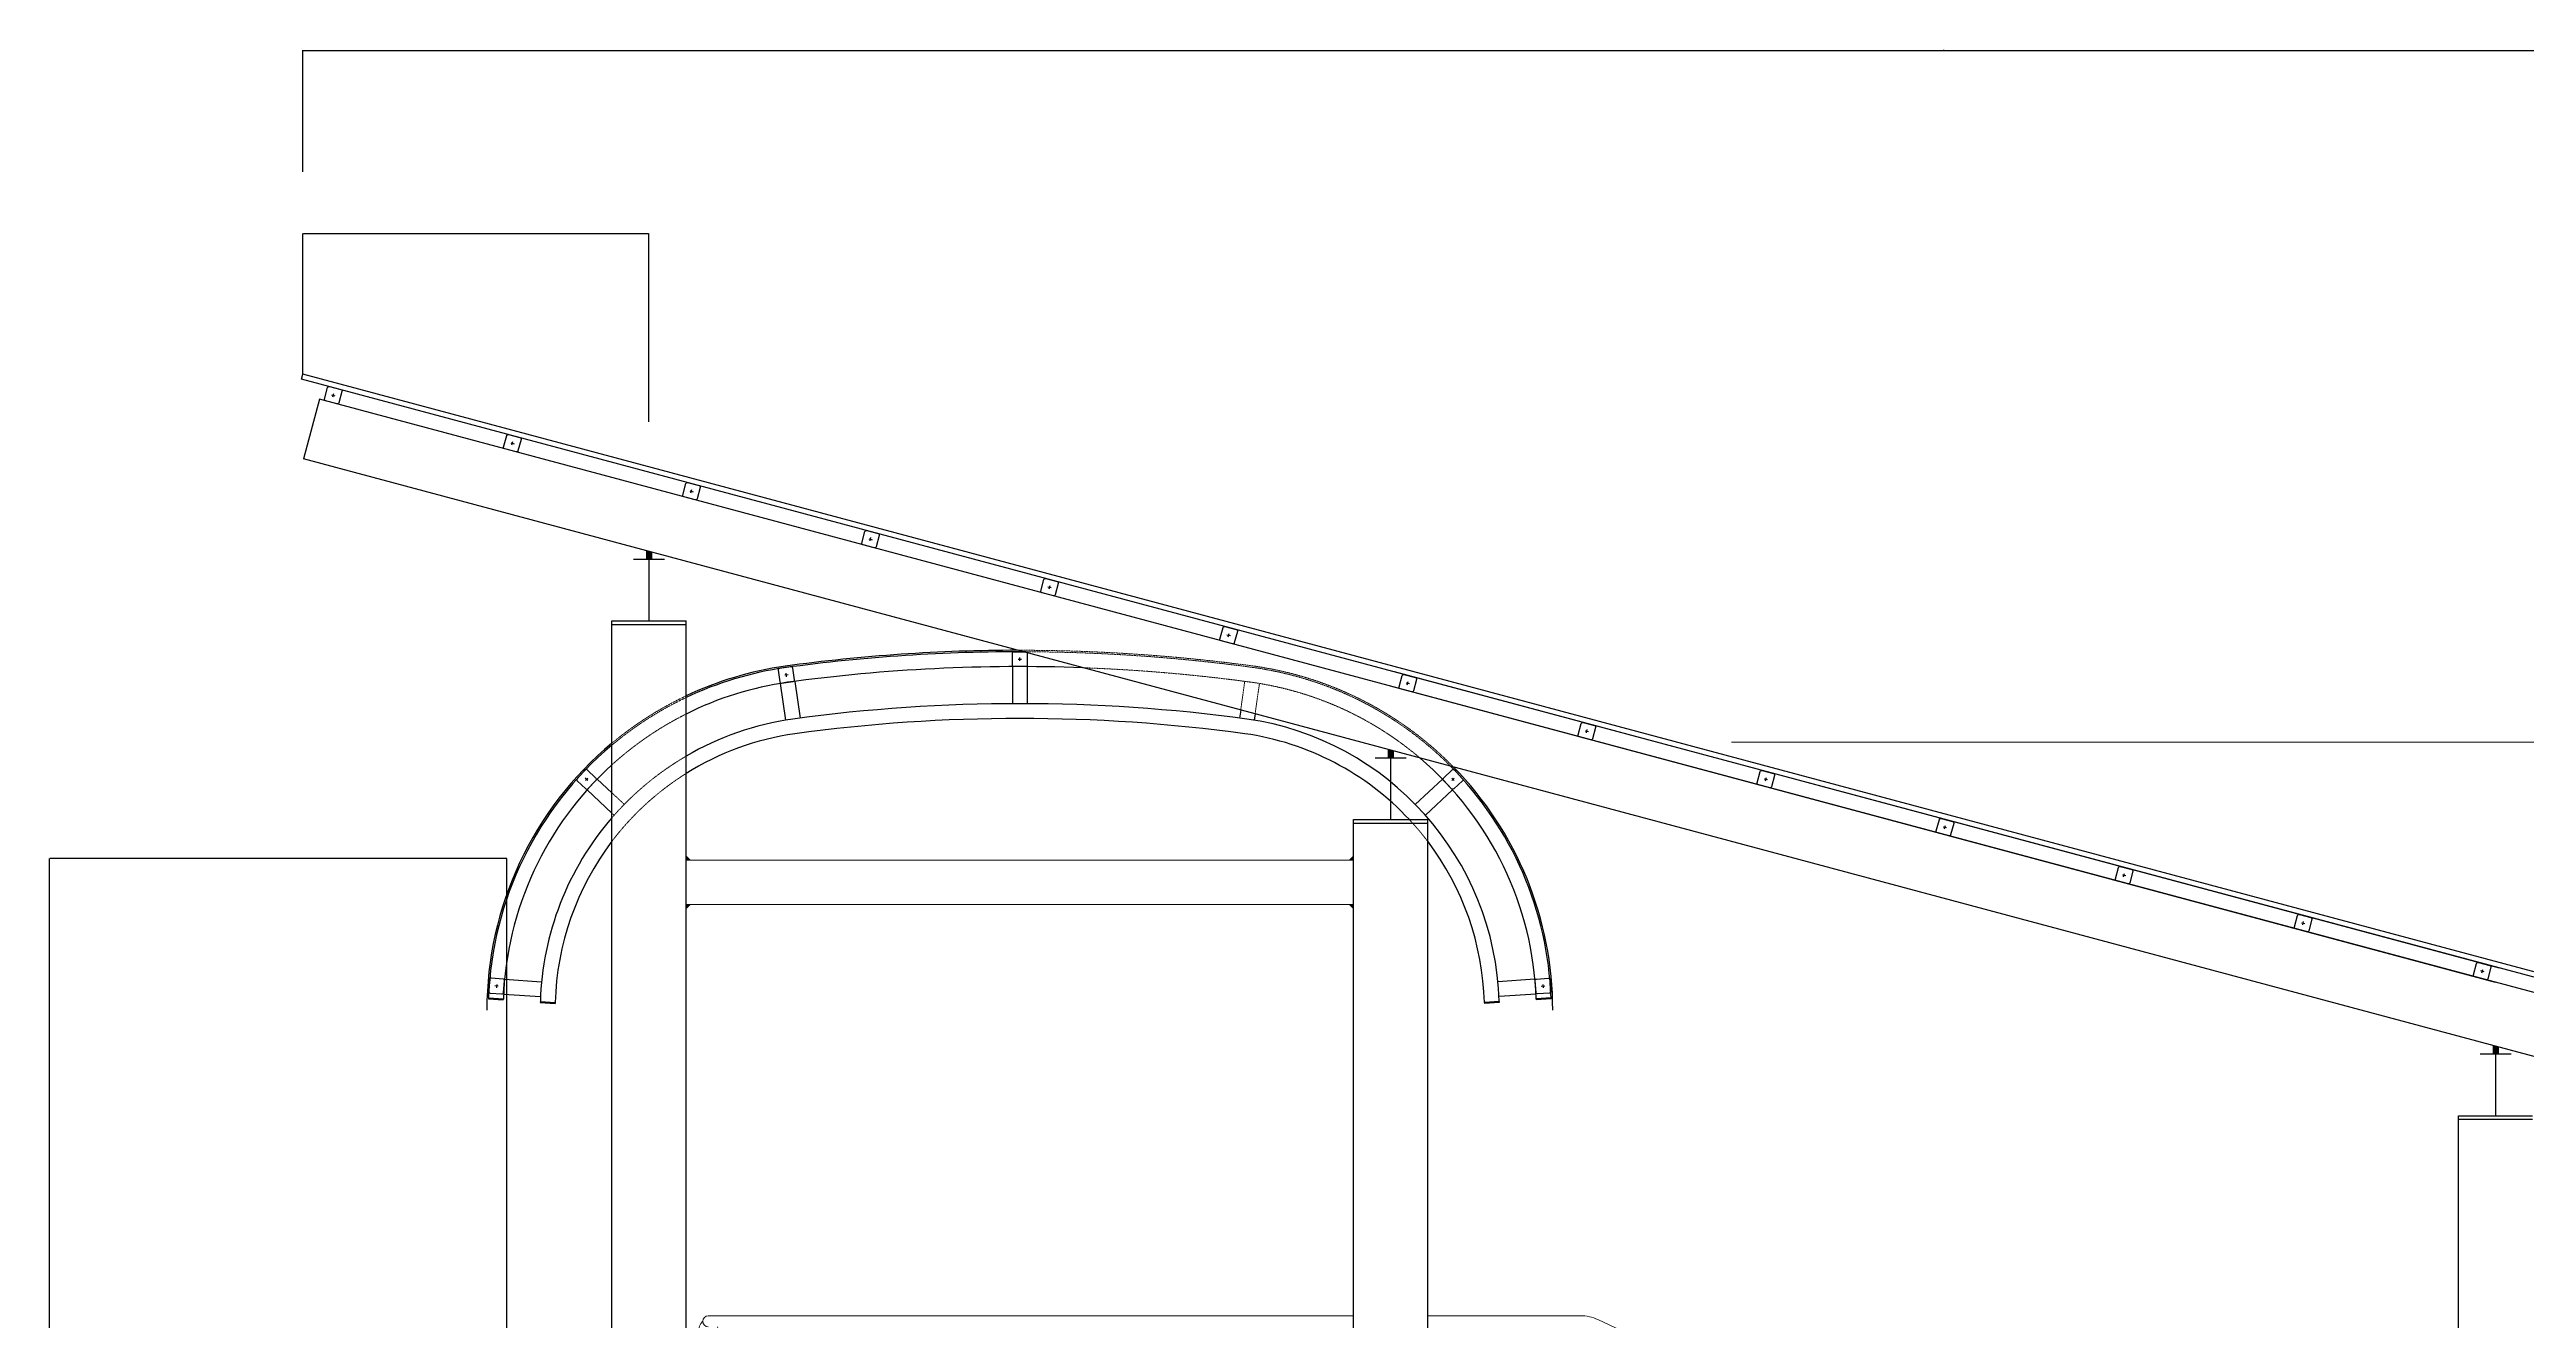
# Model space of a CAD drawing. Header units: millimetres. Extents: x -54986 to 52073, y -1196 to 63678.
# Drawn here: x 32207 to 42227, y 58537 to 63678 of the extents above; entities that cross this region are included whole.
import ezdxf

# ---------------------------------------------------------------- set-up
doc = ezdxf.new("R2010")
doc.units = ezdxf.units.MM
doc.linetypes.add('HIDDEN2', pattern=[4.7625, 3.175, -1.5875])
doc.layers.add('0_ANNOT_Dimensions', color=7, linetype='Continuous')
doc.styles.get("Standard").update_dxf_attribs({"font": 'arial.ttf'})
doc.dimstyles.new('ISO-25', dxfattribs={"dimtxt": 2.5, "dimasz": 2.5, "dimexe": 1.25, "dimexo": 0.625, "dimtad": 1, "dimtxsty": 'Standard', "dimcen": 2.5, "dimadec": 0, "dimazin": 0, "dimtfac": 1, "dimtmove": 0, "dimatfit": 3, "dimfxl": 1, "dimarcsym": 0})

# ---------------------------------------------------------------- blocks, each defined once
blk = doc.blocks.new('A$C7F430C50')
for p, q in [((-0.07, 0), (0.07, 0)), ((0, 0.07), (0, -0.07))]:
    blk.add_line(p, q)
at = {"lineweight": 30}
blk.add_lwpolyline([(-0.24, -0.3), (0.24, -0.3, 0.414214), (0.3, -0.24), (0.3, 0.24, 0.414214), (0.24, 0.3), (-0.24, 0.3, 0.414214), (-0.3, 0.24), (-0.3, -0.24, 0.414214)], format="xyb", close=True, dxfattribs=at)
blk = doc.blocks.new('A$Cd778f1e8')
at = {"lineweight": 30, "ltscale": 1.25}
for p, q in [((-0.3125, 1.25), (0.3125, 1.25)), ((0, 1.25), (0, 0)), ((-0.3125, 0), (0.3125, 0))]:
    blk.add_line(p, q, dxfattribs=at)
blk = doc.blocks.new('_Open')
at = {"color": 0, "linetype": 'ByBlock', "lineweight": -2}
for p, q in [((-1, 0.2), (0, 0)), ((-1, -0.2), (0, 0)), ((0, 0), (-1, 0))]:
    blk.add_line(p, q, dxfattribs=at)
blk = doc.blocks.new('*D174')
at = {"layer": '0_ANNOT_Dimensions', "color": 0, "lineweight": -2, "transparency": 16777216}
blk.add_arc((38787, 60877), 5264, 345.0272, 359.9728, dxfattribs=at)
at = {"layer": 'Defpoints', "color": 0, "transparency": 16777216}
for p in [(33232, 62366), (39012, 60877), (44255, 60877), (43971, 59963), (46507, 58808)]:
    blk.add_point(p, dxfattribs=at)
at = {"layer": '0_ANNOT_Dimensions', "color": 0, "lineweight": -2, "transparency": 16777216, "xscale": 2.5, "yscale": 2.5, "zscale": 2.5}
for p, rotation in [((44051, 60877), 89.98639401577846), ((43871, 59515), 255.0136059842135)]:
    blk.add_blockref('_Open', p, dxfattribs=dict(at, rotation=rotation))
at = {"layer": '0_ANNOT_Dimensions', "color": 0, "transparency": 16777216, "insert": (44004, 60190), "char_height": 2.5, "attachment_point": 5, "rotation": 82.5}
blk.add_mtext('15%%D', dxfattribs=at)
blk = doc.blocks.new('*D176')
at = {"layer": '0_ANNOT_Dimensions', "color": 0, "lineweight": -2, "transparency": 16777216}
for p, q in [((33232, 62366), (33232, 62934)), ((34630, 62933), (33235, 62933)), ((34632, 62173), (34632, 62934))]:
    blk.add_line(p, q, dxfattribs=at)
at = {"layer": '0_ANNOT_Dimensions', "color": 0, "transparency": 16777216}
for points in [[(33235, 62933), (33235, 62932), (33232, 62933)], [(34630, 62933), (34630, 62932), (34632, 62933)]]:
    blk.add_solid(points, dxfattribs=at)
at = {"layer": 'Defpoints', "color": 0, "transparency": 16777216}
for p in [(33232, 62933), (33232, 62366), (34632, 62172)]:
    blk.add_point(p, dxfattribs=at)
at = {"layer": '0_ANNOT_Dimensions', "color": 0, "transparency": 16777216, "insert": (33932, 62935), "char_height": 2.5, "attachment_point": 5}
blk.add_mtext('1430', dxfattribs=at)
blk = doc.blocks.new('*D159')
at = {"layer": '0_ANNOT_Dimensions', "color": 0, "lineweight": -2, "transparency": 16777216}
for p, q in [((33232, 63184), (33232, 63676)), ((33235, 63675), (46500, 63675)), ((46502, 61128), (46502, 63676))]:
    blk.add_line(p, q, dxfattribs=at)
at = {"layer": '0_ANNOT_Dimensions', "color": 0, "transparency": 16777216}
for points in [[(33235, 63675), (33235, 63674), (33232, 63675)], [(46500, 63675), (46500, 63674), (46502, 63675)]]:
    blk.add_solid(points, dxfattribs=at)
at = {"layer": 'Defpoints', "color": 0, "transparency": 16777216}
for p in [(46502, 63675), (33232, 63183), (46502, 61127)]:
    blk.add_point(p, dxfattribs=at)
at = {"layer": '0_ANNOT_Dimensions', "color": 0, "transparency": 16777216, "insert": (39867, 63677), "char_height": 2.5, "attachment_point": 5}
blk.add_mtext('13430', dxfattribs=at)
blk = doc.blocks.new('A$C3f80b267')
at = {"lineweight": 13}
for p, q in [((0, 4.55), (0, 5.176)), ((0.4, 4.55), (0.4, 5.176)), ((0, 4.55), (0.112, 4.55)), ((0, 4.55), (0.112, 4.55)), ((0, 4.325), (0.112, 4.325)), ((0, 3.65), (0, 4.325)), ((0, 4.325), (0.112, 4.325)), ((0.4, 3.65), (0.4, 4.325)), ((0, 3.65), (0.112, 3.65)), ((0.4, 3.808), (0.472, 3.88)), ((0, 2.75), (0, 3.425)), ((0, 3.425), (0.112, 3.425)), ((0.4, 2.75), (0.4, 3.425)), ((0.4, 3.242), (0.583, 3.425)), ((0, 2.75), (0.112, 2.75)), ((0, 1.85), (0, 2.525)), ((0, 2.525), (0.112, 2.525)), ((0.4, 1.85), (0.4, 2.525)), ((0, 1.85), (0.112, 1.85)), ((0, 0.95), (0, 1.625)), ((0, 1.625), (0.112, 1.625)), ((0.4, 0.95), (0.4, 1.625)), ((0, 0.95), (0.112, 0.95)), ((0, 0.95), (0.112, 0.95)), ((0, 0.725), (0.112, 0.725)), ((0, 0), (0, 0.725)), ((0, 0.725), (0.112, 0.725)), ((0.4, 0), (0.4, 0.725))]:
    blk.add_line(p, q, dxfattribs=at)
for centre, radius, start, end in [((0.299, 5.176), 0.299, 135, 180), ((0.2, 5.388), 0.113, 90, 270), ((0.101, 5.176), 0.299, 0, 19.3009), ((0.112, 4.438), 0.113, 90, 270), ((0.112, 3.538), 0.113, 90, 270), ((0.683, 3.668), 0.299, 90, 135), ((0.763, 3.888), 0.113, 90, 270), ((0.543, 3.808), 0.299, 328.0813, 353.6676), ((0.112, 2.638), 0.113, 90, 270), ((0.112, 1.738), 0.113, 90, 270), ((0.112, 0.838), 0.113, 90, 270)]:
    blk.add_arc(centre, radius, start, end, dxfattribs=at)

msp = doc.modelspace()

# ---------------------------------------------------------------- hatches: boundary and pattern name
h = msp.add_hatch(color=256)
h.dxf.hatch_style = 1
h.paths.add_polyline_path([(34632.008, 61647.724), (34642.008, 61645.045), (34642.008, 61616.933), (34632.008, 61616.933)])
h.paths.add_polyline_path([(34622.008, 61650.404), (34632.008, 61647.724), (34632.008, 61616.933), (34622.008, 61616.933)])
h = msp.add_hatch(color=256)
h.dxf.hatch_style = 1
h.paths.add_polyline_path([(37632.008, 60843.877), (37642.008, 60841.197), (37642.008, 60813.085), (37632.008, 60813.085)])
h.paths.add_polyline_path([(37622.008, 60846.556), (37632.008, 60843.877), (37632.008, 60813.085), (37622.008, 60813.085)])
h = msp.add_hatch(color=256)
h.dxf.hatch_style = 1
h.paths.add_polyline_path([(34782.008, 60415.547), (34798.008, 60399.547), (34782.008, 60399.547)])
h = msp.add_hatch(color=256)
h.dxf.hatch_style = 1
h.paths.add_polyline_path([(37482.008, 60415.547), (37466.008, 60399.547), (37482.008, 60399.547)])
h = msp.add_hatch(color=256)
h.dxf.hatch_style = 1
h.paths.add_polyline_path([(34782.008, 60203.547), (34798.008, 60219.547), (34782.008, 60219.547)])
h = msp.add_hatch(color=256)
h.dxf.hatch_style = 1
h.paths.add_polyline_path([(37482.008, 60203.547), (37466.008, 60219.547), (37482.008, 60219.547)])
h = msp.add_hatch(color=256)
h.dxf.hatch_style = 1
h.paths.add_polyline_path([(42102.008, 59646.144), (42112.008, 59643.464), (42112.008, 59615.352), (42102.008, 59615.352)])
h.paths.add_polyline_path([(42092.008, 59648.823), (42102.008, 59646.144), (42102.008, 59615.352), (42092.008, 59615.352)])

# ---------------------------------------------------------------- linework, layer by layer
at = {"lineweight": 30}
for p, q in [((33226.573, 62345.245), (33232.008, 62365.529)), ((46502.008, 58788.103), (33226.573, 62345.245)), ((46507.443, 58808.387), (33232.008, 62365.529)), ((33298.712, 62263.799), (33234.008, 62022.317)), ((46435.304, 58743.86), (33298.712, 62263.799)), ((46370.599, 58502.378), (33234.008, 62022.317)), ((34482.008, 50856.373), (34482.008, 61366.933)), ((34482.008, 61366.933), (34782.008, 61366.933)), ((34482.008, 61352.933), (34782.008, 61352.933)), ((34782.008, 50856.373), (34782.008, 61366.933)), ((35221.779, 61122.603), (35243.045, 60974.107)), ((36102.008, 61182.227), (36102.008, 61032.225)), ((36162.008, 61182.227), (36162.008, 61032.225)), ((35162.393, 61114.035), (35183.665, 60965.503)), ((37025.591, 61006.366), (37020.971, 60974.107)), ((37083.963, 60990.725), (37080.351, 60965.503)), ((34422.226, 60727.258), (34482.008, 60671.567)), ((37841.79, 60727.258), (37732, 60624.981)), ((34381.329, 60683.356), (34482.008, 60589.566)), ((37882.688, 60683.356), (37772.898, 60581.079)), ((37482.008, 50856.373), (37482.008, 60563.085)), ((37482.008, 60563.085), (37782.008, 60563.085)), ((37482.008, 60549.085), (37782.008, 60549.085)), ((37782.008, 50856.373), (37782.008, 60563.085)), ((33982.9, 59842.12), (33982.615, 59838.13)), ((33982.615, 59838.13), (34042.501, 59833.845)), ((33982.9, 59842.12), (34042.787, 59837.835)), ((34042.787, 59837.835), (34042.501, 59833.845)), ((34043.618, 59857.827), (34193.283, 59847.12)), ((34047.9, 59917.674), (34197.565, 59906.967)), ((34192.527, 59827.123), (34192.242, 59823.133)), ((34192.242, 59823.133), (34252.146, 59818.847)), ((34192.527, 59827.123), (34252.431, 59822.837)), ((34252.431, 59822.837), (34252.146, 59818.847)), ((38071.489, 59827.123), (38011.585, 59822.837)), ((38011.585, 59822.837), (38011.87, 59818.847)), ((38071.774, 59823.133), (38011.87, 59818.847)), ((38216.116, 59917.674), (38066.451, 59906.967)), ((38220.398, 59857.827), (38070.733, 59847.12)), ((38071.489, 59827.123), (38071.774, 59823.133)), ((38281.116, 59842.12), (38221.229, 59837.835)), ((38221.229, 59837.835), (38221.515, 59833.845)), ((38281.402, 59838.13), (38221.515, 59833.845)), ((38281.116, 59842.12), (38281.402, 59838.13)), ((41952.008, 50856.373), (41952.008, 59365.352)), ((41952.008, 59365.352), (42252.008, 59365.352)), ((41952.008, 59351.352), (42252.008, 59351.352))]:
    msp.add_line(p, q, dxfattribs=at)
for p, q in [((34622.008, 61650.404), (34622.008, 61616.933)), ((34642.008, 61645.045), (34642.008, 61616.933)), ((42117.537, 59962.918), (37647.537, 61160.651)), ((42102.008, 59904.963), (37632.008, 61102.696)), ((37622.008, 60846.556), (37622.008, 60813.085)), ((37642.008, 60841.197), (37642.008, 60813.085)), ((34782.008, 60415.547), (34798.008, 60399.547)), ((37482.008, 60415.547), (37466.008, 60399.547)), ((34782.008, 60203.547), (34798.008, 60219.547)), ((37482.008, 60203.547), (37466.008, 60219.547)), ((42092.008, 59648.823), (42092.008, 59615.352)), ((42112.008, 59643.464), (42112.008, 59615.352))]:
    msp.add_line(p, q)
at = {"linetype": 'HIDDEN2', "lineweight": 13, "ltscale": 0.1}
for p, q in [((37025.591, 61006.366), (37042.238, 61122.603)), ((37083.963, 60990.725), (37101.623, 61114.035)), ((34482.008, 60589.566), (34491.118, 60581.079))]:
    msp.add_line(p, q, dxfattribs=at)
at = {"lineweight": 13}
for p, q in [((39011.691, 60877.142), (44255.266, 60877.142)), ((34872.008, 58556.369), (37482.008, 58556.369))]:
    msp.add_line(p, q, dxfattribs=at)
at = {"linetype": 'HIDDEN2', "lineweight": 13, "ltscale": 0.05}
msp.add_line((34482.008, 60671.567), (34532.016, 60624.981), dxfattribs=at)
at = {"color": 6, "linetype": 'HIDDEN2', "lineweight": 30, "ltscale": 0.75}
for p, q in [((32207.008, 50056.373), (32207.008, 60406.373)), ((34057.008, 60406.373), (32207.008, 60406.373)), ((34057.008, 50056.373), (34057.008, 60406.373))]:
    msp.add_line(p, q, dxfattribs=at)
at = {"linetype": 'HIDDEN2', "lineweight": 13, "ltscale": 0.7}
for p, q in [((37482.008, 60399.547), (34782.008, 60399.547)), ((37482.008, 60219.547), (34782.008, 60219.547))]:
    msp.add_line(p, q, dxfattribs=at)
at = {"lineweight": 5}
for p, q in [((37782.008, 58556.369), (38400.309, 58556.369)), ((41923.529, 56921.881), (38470.348, 58540.766))]:
    msp.add_line(p, q, dxfattribs=at)
at = {"lineweight": 30}
for centre, radius, start, end in [((36132.008, 54212.291), 7036, 90.0755177, 97.7540277), ((36132.008, 54212.291), 7030, 89.7985198, 97.7538589), ((35382.008, 59792.154), 1406, 98.149154, 115.2610099), ((35382.008, 59792.154), 1400, 98.15, 115.3769335), ((36132.008, 54212.134), 6970.157, 87.9087942, 97.7502748), ((35382.008, 59792.154), 1340, 98.15, 116.600135), ((36132.008, 54212.291), 6820, 82.2583392, 97.7416608), ((35382.008, 59792.154), 1189.995, 98.15, 120.2785179), ((36132.008, 54212.291), 6760, 82.2619635, 97.7380365), ((36882.008, 59792.154), 1189.995, 1.6838949, 81.85), ((35382.008, 59792.154), 1406, 129.8003057, 180), ((35382.008, 59792.154), 1400, 130.0052009, 177.9547131), ((35382.008, 59792.154), 1129.993, 98.15, 122.0714639), ((36882.008, 59792.154), 1129.993, 43.0192105, 81.85), ((35382.008, 59792.154), 1340, 132.1939058, 178.0463986), ((36882.008, 59792.154), 1340, 1.9536014, 49.5532591), ((36882.008, 59792.154), 1400, 2.0452869, 44.801243), ((36882.008, 59792.154), 1406, 360, 44.3837297), ((35382.008, 59792.154), 1189.995, 139.1395997, 178.3161051), ((35382.008, 59792.154), 1129.993, 142.7938396, 178.4440545), ((36882.008, 59792.154), 1129.993, 1.5559455, 37.2061604)]:
    msp.add_arc(centre, radius, start, end, dxfattribs=at)
at = {"linetype": 'HIDDEN2', "lineweight": 13, "ltscale": 0.25}
for centre, radius, start, end in [((36132.008, 54212.291), 7036, 82.2459723, 90.0755177), ((36132.008, 54212.291), 7030, 82.2461411, 89.8928929), ((36132.008, 54212.134), 6970.157, 82.2497262, 87.9087942), ((36882.008, 59792.154), 1400, 44.801243, 81.85), ((36882.008, 59792.154), 1406, 44.3837297, 81.850846), ((36882.008, 59792.154), 1340, 49.5532591, 81.85)]:
    msp.add_arc(centre, radius, start, end, dxfattribs=at)
at = {"linetype": 'HIDDEN2', "lineweight": 13, "ltscale": 0.15}
for radius, start, end in [(1406, 115.26101, 129.8003057), (1400, 115.3769335, 130.0052009), (1340, 116.600135, 132.1939058), (1189.995, 120.2785179, 139.1395997), (1129.993, 122.0714639, 142.7938396)]:
    msp.add_arc((35382.008, 59792.154), radius, start, end, dxfattribs=at)
at = {"linetype": 'HIDDEN2', "lineweight": 13, "ltscale": 0.1}
msp.add_arc((36882.008, 59792.154), 1129.993, 37.2061604, 43.0192105, dxfattribs=at)
at = {"lineweight": 5}
msp.add_arc((38400.309, 58391.369, 0), 165, 64.8823527, 90, dxfattribs=at)

# ---------------------------------------------------------------- block references
for p, xscale, yscale, zscale, rotation in [((33354.773, 62279.836), -99.99999999998788, 99.99999999998788, 99.99999999998788, 164.9999999999816), ((34079.218, 62085.721), -99.99999999998788, 99.99999999998788, 99.99999999998788, 164.9999999999816), ((34803.662, 61891.607), -99.99999999998788, 99.99999999998788, 99.99999999998788, 164.9999999999816), ((35528.106, 61697.493), -99.99999999998788, 99.99999999998788, 99.99999999998788, 164.9999999999816), ((36252.551, 61503.378), -99.99999999998788, 99.99999999998788, 99.99999999998788, 164.9999999999816), ((36976.995, 61309.264), -99.99999999998788, 99.99999999998788, 99.99999999998788, 164.9999999999816), ((36132.008, 61212.291), -99.99999999998788, 99.99999999998788, 99.99999999998788, 180), ((35187.79, 61148.318), 99.9999999999879, 99.9999999999879, 99.9999999999879, 188.1499999999918), ((37701.44, 61115.15), -99.99999999998788, 99.99999999998788, 99.99999999998788, 164.9999999999816), ((38425.884, 60921.036), -99.99999999998788, 99.99999999998788, 99.99999999998788, 164.9999999999816), ((34379.581, 60725.985), 99.99999999998784, 99.99999999998784, 99.99999999998784, 227.0289999952448), ((37884.435, 60725.985), -99.99999999998786, 99.99999999998785, 99.99999999998785, 132.9710000047551), ((39150.328, 60726.921), -99.99999999998788, 99.99999999998788, 99.99999999998788, 164.9999999999816), ((39874.773, 60532.807), -99.99999999998788, 99.99999999998788, 99.99999999998788, 164.9999999999816), ((40599.217, 60338.693), -99.99999999998788, 99.99999999998788, 99.99999999998788, 164.9999999999816), ((41323.661, 60144.578), -99.99999999998788, 99.99999999998788, 99.99999999998788, 164.9999999999816), ((34015.501, 59889.915), 99.99999999998788, 99.99999999998788, 99.99999999998788, 265.9079999952447), ((38248.516, 59889.915), -99.99999999998788, 99.99999999998788, 99.99999999998788, 94.09200000475528), ((42048.106, 59950.464), -99.99999999998788, 99.99999999998788, 99.99999999998788, 164.9999999999816)]:
    msp.add_blockref('A$C7F430C50', p, dxfattribs=dict(xscale=xscale, yscale=yscale, zscale=zscale, rotation=rotation))
at = {"xscale": 199.9999999999758, "yscale": 199.9999999999758, "zscale": 199.9999999999758}
for name, p in [('A$Cd778f1e8', (34632.008, 61366.933)), ('A$Cd778f1e8', (37632.008, 60563.085)), ('A$Cd778f1e8', (42102.008, 59365.352)), ('A$C3f80b267', (34832.008, 57456.369))]:
    msp.add_blockref(name, p, dxfattribs=at)

# ---------------------------------------------------------------- dimensions: what is measured, and where the dimension line sits
at = {"layer": '0_ANNOT_Dimensions'}
for base, p1, p2, text, picture, middle in [((46502.008, 63674.761), (33232.008, 63182.913), (46502.008, 61127.142), '13430', '*D159', (39867.008, 63676.663)), ((33232.008, 62932.913), (34632.008, 62172.029), (33232.008, 62365.529), '1430', '*D176', (33932.008, 62934.815))]:
    dim = msp.add_linear_dim(base=base, p1=p1, p2=p2, angle=180, text=text, dimstyle='ISO-25', dxfattribs=at)
    dim.commit()
    dim.dimension.update_dxf_attribs({"geometry": picture, "text_midpoint": middle})
dim = msp.add_angular_dim_2l(base=(43970.615, 59963.086), line1=((39011.691, 60877.142), (44255.266, 60877.142)), line2=((46507.443, 58808.387), (33232.008, 62365.529)), text='15%%D', dimstyle='ISO-25', override={"dimblk1": 'Open', "dimblk2": 'Open', "dimsah": 1}, dxfattribs=at)
dim.commit()
dim.dimension.update_dxf_attribs({"geometry": '*D174', "text_midpoint": (44003.667, 60190.322)})

doc.saveas('drawing.dxf')
